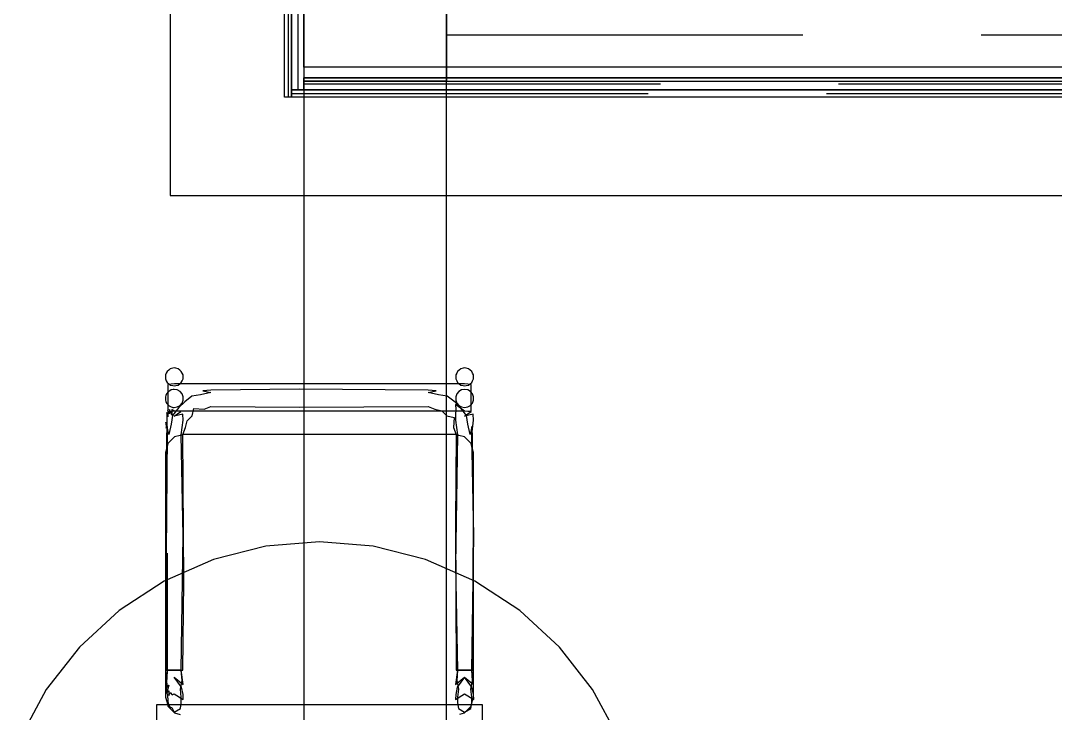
# Model space of a CAD drawing. Extents: x -23.2 to 18.8, y -18.4 to 11.3.
# Drawn here: x 1.267 to 2.718, y -7.015 to -6.044 of the extents above; entities that cross this region are included whole.
import ezdxf

# ---------------------------------------------------------------- set-up
doc = ezdxf.new("R2010")
doc.units = 0
doc.linetypes.add('Dashed', pattern=[0.75, 0.5, -0.25])
for name, color, linetype in [('COVERING', 8, 'Continuous'), ('EJE_MUROS', 8, 'Continuous'), ('FURNISHINGELEMENT', 8, 'Continuous'), ('LOSAS', 3, 'Continuous'), ('MUROS', 7, 'Continuous'), ('VIGAS', 5, 'Continuous')]:
    doc.layers.add(name, color=color, linetype=linetype)

msp = doc.modelspace()

# ---------------------------------------------------------------- linework, layer by layer
at = {"layer": 'COVERING'}
for p, q in [((1.6638, -6.1091), (1.6638, -4.3262)), ((3.7638, -6.1091), (1.6638, -6.1091))]:
    msp.add_line(p, q, dxfattribs=at)
at = {"layer": 'EJE_MUROS', "linetype": 'Dashed'}
for p, q in [((1.6553, -4.2632), (1.6553, -6.1411)), ((1.6418, -4.2732), (1.6418, -6.1511)), ((1.8638, -6.0641), (3.9038, -6.0641)), ((1.6638, -6.1326), (3.7838, -6.1326)), ((1.6468, -6.1461), (3.7668, -6.1461))]:
    msp.add_line(p, q, dxfattribs=at)
at = {"layer": 'FURNISHINGELEMENT'}
for p, q in [((1.471, -6.5382, 4.2419), (1.4698, -6.5407, 4.2421)), ((1.4698, -6.5407, 4.2421), (1.4698, -6.5436, 4.2423)), ((1.4722, -6.5357, 4.2416), (1.471, -6.5382, 4.2419)), ((1.4744, -6.5339, 4.2415), (1.4722, -6.5357, 4.2416)), ((1.4767, -6.5322, 4.2413), (1.4744, -6.5339, 4.2415)), ((1.4801, -6.5314, 4.2413), (1.4767, -6.5322, 4.2413)), ((1.4822, -6.5309, 4.2412), (1.4801, -6.5314, 4.2413)), ((1.4842, -6.5314, 4.2413), (1.4822, -6.5309, 4.2412)), ((1.4877, -6.5322, 4.2413), (1.4842, -6.5314, 4.2413)), ((1.4899, -6.5339, 4.2415), (1.4877, -6.5322, 4.2413)), ((1.4921, -6.5357, 4.2416), (1.4899, -6.5339, 4.2415)), ((1.4933, -6.5382, 4.2419), (1.4921, -6.5357, 4.2416)), ((1.4945, -6.5407, 4.2421), (1.4933, -6.5382, 4.2419)), ((1.4945, -6.5436, 4.2423), (1.4945, -6.5407, 4.2421)), ((1.8782, -6.5382, 4.2419), (1.877, -6.5407, 4.2421)), ((1.877, -6.5407, 4.2421), (1.877, -6.5436, 4.2423)), ((1.8794, -6.5357, 4.2416), (1.8782, -6.5382, 4.2419)), ((1.8817, -6.5339, 4.2415), (1.8794, -6.5357, 4.2416)), ((1.8839, -6.5322, 4.2413), (1.8817, -6.5339, 4.2415)), ((1.8873, -6.5314, 4.2413), (1.8839, -6.5322, 4.2413)), ((1.8894, -6.5309, 4.2412), (1.8873, -6.5314, 4.2413)), ((1.8915, -6.5314, 4.2413), (1.8894, -6.5309, 4.2412)), ((1.8949, -6.5322, 4.2413), (1.8915, -6.5314, 4.2413)), ((1.8971, -6.5339, 4.2415), (1.8949, -6.5322, 4.2413)), ((1.8993, -6.5357, 4.2416), (1.8971, -6.5339, 4.2415)), ((1.9005, -6.5382, 4.2419), (1.8993, -6.5357, 4.2416)), ((1.9018, -6.5407, 4.2421), (1.9005, -6.5382, 4.2419)), ((1.9018, -6.5436, 4.2423), (1.9018, -6.5407, 4.2421)), ((1.4698, -6.5436, 4.2423), (1.4698, -6.5464, 4.2426)), ((1.4698, -6.5464, 4.2426), (1.471, -6.5489, 4.2428)), ((1.471, -6.5489, 4.2428), (1.4722, -6.5514, 4.243)), ((1.4722, -6.5514, 4.243), (1.4744, -6.5532, 4.2432)), ((1.478, -6.5537, 4.2351), (1.4734, -6.5541, 4.2305)), ((1.4734, -6.5541, 4.2305), (1.4734, -6.5921, 4.2338)), ((1.4744, -6.5532, 4.2432), (1.4767, -6.555, 4.2433)), ((1.4767, -6.555, 4.2433), (1.4801, -6.5557, 4.2434)), ((1.4827, -6.5533, 4.2398), (1.478, -6.5537, 4.2351)), ((1.4801, -6.5557, 4.2434), (1.4822, -6.5562, 4.2434)), ((1.4822, -6.5562, 4.2434), (1.4842, -6.5557, 4.2434)), ((1.489, -6.5531, 4.2415), (1.4827, -6.5533, 4.2398)), ((1.4842, -6.5557, 4.2434), (1.4877, -6.555, 4.2433)), ((1.4877, -6.555, 4.2433), (1.4899, -6.5532, 4.2432)), ((1.4954, -6.553, 4.2431), (1.489, -6.5531, 4.2415)), ((1.4899, -6.5532, 4.2432), (1.4921, -6.5514, 4.243)), ((1.4921, -6.5514, 4.243), (1.4933, -6.5489, 4.2428)), ((1.4933, -6.5489, 4.2428), (1.4945, -6.5464, 4.2426)), ((1.4945, -6.5464, 4.2426), (1.4945, -6.5436, 4.2423)), ((1.8764, -6.553, 4.2431), (1.4954, -6.553, 4.2431)), ((1.8827, -6.5531, 4.2415), (1.8764, -6.553, 4.2431)), ((1.877, -6.5436, 4.2423), (1.877, -6.5464, 4.2426)), ((1.877, -6.5464, 4.2426), (1.8782, -6.5489, 4.2428)), ((1.8782, -6.5489, 4.2428), (1.8794, -6.5514, 4.243)), ((1.8794, -6.5514, 4.243), (1.8817, -6.5532, 4.2432)), ((1.8817, -6.5532, 4.2432), (1.8839, -6.555, 4.2433)), ((1.8891, -6.5533, 4.2398), (1.8827, -6.5531, 4.2415)), ((1.8839, -6.555, 4.2433), (1.8873, -6.5557, 4.2434)), ((1.8873, -6.5557, 4.2434), (1.8894, -6.5562, 4.2434)), ((1.8937, -6.5537, 4.2351), (1.8891, -6.5533, 4.2398)), ((1.8894, -6.5562, 4.2434), (1.8915, -6.5557, 4.2434)), ((1.8915, -6.5557, 4.2434), (1.8949, -6.555, 4.2433)), ((1.8984, -6.5541, 4.2305), (1.8937, -6.5537, 4.2351)), ((1.8949, -6.555, 4.2433), (1.8971, -6.5532, 4.2432)), ((1.8971, -6.5532, 4.2432), (1.8993, -6.5514, 4.243)), ((1.8984, -6.5921, 4.2338), (1.8984, -6.5541, 4.2305)), ((1.8993, -6.5514, 4.243), (1.9005, -6.5489, 4.2428)), ((1.9005, -6.5489, 4.2428), (1.9018, -6.5464, 4.2426)), ((1.9018, -6.5464, 4.2426), (1.9018, -6.5436, 4.2423)), ((1.4704, -6.5695, 3.897), (1.4697, -6.5716, 3.8971)), ((1.4697, -6.5716, 3.8971), (1.4697, -6.576, 3.8973)), ((1.4712, -6.5674, 3.8969), (1.4704, -6.5695, 3.897)), ((1.474, -6.564, 3.8968), (1.4712, -6.5674, 3.8969)), ((1.4759, -6.5629, 3.8967), (1.474, -6.564, 3.8968)), ((1.4778, -6.5618, 3.8967), (1.4759, -6.5629, 3.8967)), ((1.4806, -6.5613, 3.8967), (1.4778, -6.5618, 3.8967)), ((1.4822, -6.5611, 3.8966), (1.4806, -6.5613, 3.8967)), ((1.4865, -6.5618, 3.8967), (1.4822, -6.5611, 3.8966)), ((1.4903, -6.564, 3.8968), (1.4865, -6.5618, 3.8967)), ((1.4932, -6.5674, 3.8969), (1.4903, -6.564, 3.8968)), ((1.4947, -6.5716, 3.8971), (1.4932, -6.5674, 3.8969)), ((1.4947, -6.576, 3.8973), (1.4947, -6.5716, 3.8971)), ((1.5068, -6.5703, 3.4613), (1.4968, -6.5783, 3.4626)), ((1.5191, -6.5688, 3.4637), (1.5068, -6.5703, 3.4613)), ((1.5335, -6.5654, 3.4626), (1.5191, -6.5688, 3.4637)), ((1.5335, -6.5619, 3.4582), (1.5225, -6.5629, 3.4527)), ((1.5225, -6.5629, 3.4527), (1.5335, -6.5654, 3.4626)), ((1.6579, -6.5607, 3.4527), (1.5335, -6.5619, 3.4582)), ((1.8383, -6.5619, 3.4582), (1.6579, -6.5607, 3.4527)), ((1.8493, -6.5629, 3.4527), (1.8383, -6.5619, 3.4582)), ((1.8383, -6.5654, 3.4626), (1.8493, -6.5629, 3.4527)), ((1.8527, -6.5688, 3.4637), (1.8383, -6.5654, 3.4626)), ((1.865, -6.5703, 3.4613), (1.8527, -6.5688, 3.4637)), ((1.876, -6.5791, 3.4626), (1.865, -6.5703, 3.4613)), ((1.8784, -6.5674, 3.8969), (1.8769, -6.5716, 3.8971)), ((1.8769, -6.5716, 3.8971), (1.8769, -6.576, 3.8973)), ((1.8812, -6.564, 3.8968), (1.8784, -6.5674, 3.8969)), ((1.885, -6.5618, 3.8967), (1.8812, -6.564, 3.8968)), ((1.8894, -6.5611, 3.8966), (1.885, -6.5618, 3.8967)), ((1.8937, -6.5618, 3.8967), (1.8894, -6.5611, 3.8966)), ((1.8975, -6.564, 3.8968), (1.8937, -6.5618, 3.8967)), ((1.9004, -6.5674, 3.8969), (1.8975, -6.564, 3.8968)), ((1.9019, -6.5716, 3.8971), (1.9004, -6.5674, 3.8969)), ((1.9019, -6.576, 3.8973), (1.9019, -6.5716, 3.8971)), ((1.4697, -6.576, 3.8973), (1.4704, -6.578, 3.8974)), ((1.4704, -6.578, 3.8974), (1.4712, -6.5801, 3.8975)), ((1.4712, -6.5801, 3.8975), (1.4726, -6.5818, 3.8976)), ((1.4726, -6.5818, 3.8976), (1.474, -6.5835, 3.8976)), ((1.474, -6.5835, 3.8976), (1.4759, -6.5846, 3.8977)), ((1.4759, -6.5846, 3.8977), (1.4778, -6.5857, 3.8977)), ((1.4778, -6.5857, 3.8977), (1.4806, -6.5862, 3.8977)), ((1.4806, -6.5862, 3.8977), (1.4822, -6.5865, 3.8978)), ((1.4822, -6.5865, 3.8978), (1.4865, -6.5857, 3.8977)), ((1.4865, -6.5857, 3.8977), (1.4903, -6.5835, 3.8976)), ((1.4968, -6.5783, 3.4626), (1.4884, -6.5865, 3.4626)), ((1.4903, -6.5835, 3.8976), (1.4932, -6.5801, 3.8975)), ((1.4932, -6.5801, 3.8975), (1.4947, -6.576, 3.8973)), ((1.524, -6.5886, 3.4527), (1.5335, -6.5848, 3.4582)), ((1.5335, -6.5848, 3.4582), (1.6579, -6.5861, 3.4527)), ((1.6579, -6.5861, 3.4527), (1.8383, -6.5848, 3.4582)), ((1.8383, -6.5848, 3.4582), (1.8478, -6.5886, 3.4527)), ((1.8842, -6.5874, 3.4626), (1.876, -6.5791, 3.4626)), ((1.8894, -6.5914, 3.8785), (1.8767, -6.5821, 3.8696)), ((1.8767, -6.5821, 3.8696), (1.8768, -6.5892, 3.863)), ((1.8769, -6.576, 3.8973), (1.8784, -6.5801, 3.8975)), ((1.8784, -6.5801, 3.8975), (1.8812, -6.5835, 3.8976)), ((1.8812, -6.5835, 3.8976), (1.885, -6.5857, 3.8977)), ((1.885, -6.5857, 3.8977), (1.8894, -6.5865, 3.8978)), ((1.8894, -6.5865, 3.8978), (1.8937, -6.5857, 3.8977)), ((1.8937, -6.5857, 3.8977), (1.8975, -6.5835, 3.8976)), ((1.8975, -6.5835, 3.8976), (1.9004, -6.5801, 3.8975)), ((1.9004, -6.5801, 3.8975), (1.9019, -6.576, 3.8973)), ((1.4718, -6.5934, 3.867), (1.4716, -6.6019, 3.8598)), ((1.4733, -6.5996, 3.8639), (1.4718, -6.5934, 3.867)), ((1.4751, -6.5953, 3.8696), (1.4733, -6.5902, 3.8734)), ((1.4733, -6.5902, 3.8734), (1.4733, -6.5996, 3.8639)), ((1.4734, -6.5921, 4.2338), (1.478, -6.5916, 4.2384)), ((1.4753, -6.589, 3.8785), (1.4751, -6.5953, 3.8696)), ((1.4787, -6.5971, 3.8701), (1.4753, -6.589, 3.8785)), ((1.478, -6.5916, 4.2384), (1.4827, -6.5912, 4.2431)), ((1.4796, -6.5975, 3.4613), (1.4781, -6.6098, 3.4637)), ((1.4822, -6.5914, 3.8785), (1.4787, -6.5891, 3.882)), ((1.4787, -6.5891, 3.882), (1.4787, -6.5971, 3.8701)), ((1.4884, -6.5865, 3.4626), (1.4796, -6.5975, 3.4613)), ((1.4914, -6.592, 3.8705), (1.4822, -6.5914, 3.8785)), ((1.4822, -6.5984, 3.8714), (1.4914, -6.592, 3.8705)), ((1.4943, -6.5958, 3.8598), (1.4822, -6.5984, 3.8714)), ((1.4827, -6.5912, 4.2431), (1.4905, -6.5911, 4.2452)), ((1.4905, -6.5911, 4.2452), (1.4954, -6.5909, 4.2465)), ((1.4948, -6.6041, 3.8519), (1.4943, -6.5958, 3.8598)), ((1.4954, -6.5909, 4.2465), (1.8764, -6.5909, 4.2465)), ((1.5005, -6.6051, 3.4527), (1.5075, -6.5981, 3.4527)), ((1.5075, -6.5981, 3.4527), (1.5098, -6.5879, 3.4629)), ((1.5098, -6.5879, 3.4629), (1.524, -6.5886, 3.4527)), ((1.8478, -6.5886, 3.4527), (1.8573, -6.5912, 3.4527)), ((1.8573, -6.5912, 3.4527), (1.8643, -6.5981, 3.4527)), ((1.8643, -6.5981, 3.4527), (1.8746, -6.6005, 3.4629)), ((1.8746, -6.6005, 3.4629), (1.8738, -6.6146, 3.4527)), ((1.8764, -6.5909, 4.2465), (1.8813, -6.5911, 4.2452)), ((1.8768, -6.5892, 3.863), (1.8767, -6.596, 3.8566)), ((1.8767, -6.596, 3.8566), (1.8767, -6.6041, 3.8519)), ((1.8813, -6.5911, 4.2452), (1.8891, -6.5912, 4.2431)), ((1.8922, -6.5975, 3.4613), (1.8842, -6.5874, 3.4626)), ((1.8891, -6.5912, 4.2431), (1.8937, -6.5916, 4.2384)), ((1.8986, -6.592, 3.8705), (1.8894, -6.5914, 3.8785)), ((1.8894, -6.5984, 3.8714), (1.8986, -6.592, 3.8705)), ((1.9015, -6.5958, 3.8598), (1.8894, -6.5984, 3.8714)), ((1.8937, -6.6098, 3.4637), (1.8922, -6.5975, 3.4613)), ((1.8937, -6.5916, 4.2384), (1.8984, -6.5921, 4.2338)), ((1.902, -6.6041, 3.8519), (1.9015, -6.5958, 3.8598)), ((1.4719, -6.6128, 3.8555), (1.4705, -6.6068, 3.855)), ((1.4705, -6.6068, 3.855), (1.4708, -6.6156, 3.853)), ((1.4708, -6.6156, 3.853), (1.4719, -6.6128, 3.8555)), ((1.4722, -6.6132, 3.4527), (1.4713, -6.6242, 3.4582)), ((1.4716, -6.6019, 3.8598), (1.4719, -6.6128, 3.8555)), ((1.4719, -6.6128, 3.8555), (1.4722, -6.6246, 3.8543)), ((1.4748, -6.6242, 3.4626), (1.4722, -6.6132, 3.4527)), ((1.4781, -6.6098, 3.4637), (1.4748, -6.6242, 3.4626)), ((1.4921, -6.6246, 3.8543), (1.4948, -6.6041, 3.8519)), ((1.4941, -6.6242, 3.4582), (1.4979, -6.6146, 3.4527)), ((1.4979, -6.6146, 3.4527), (1.5005, -6.6051, 3.4527)), ((1.8738, -6.6146, 3.4527), (1.8777, -6.6242, 3.4582)), ((1.8767, -6.6041, 3.8519), (1.8794, -6.6246, 3.8543)), ((1.897, -6.6242, 3.4626), (1.8937, -6.6098, 3.4637)), ((1.8996, -6.6132, 3.4527), (1.897, -6.6242, 3.4626)), ((1.8993, -6.6246, 3.8543), (1.902, -6.6041, 3.8519)), ((1.9005, -6.6242, 3.4582), (1.8996, -6.6132, 3.4527)), ((1.4713, -6.6242, 3.4582), (1.47, -6.8303, 3.4527)), ((1.4722, -6.6246, 3.8543), (1.4707, -6.7897, 3.8519)), ((1.4827, -6.6276, 3.8972), (1.478, -6.6322, 3.8972)), ((1.4905, -6.6255, 3.8972), (1.4827, -6.6276, 3.8972)), ((1.4954, -6.6242, 3.8972), (1.4905, -6.6255, 3.8972)), ((1.4949, -6.7661, 3.8464), (1.4921, -6.6246, 3.8543)), ((1.4954, -6.8303, 3.4527), (1.4941, -6.6242, 3.4582)), ((1.8764, -6.6242, 3.8972), (1.4954, -6.6242, 3.8972)), ((1.8813, -6.6255, 3.8972), (1.8764, -6.6242, 3.8972)), ((1.8777, -6.6242, 3.4582), (1.8764, -6.7486, 3.4527)), ((1.8794, -6.6246, 3.8543), (1.8767, -6.8068, 3.8457)), ((1.8891, -6.6276, 3.8972), (1.8813, -6.6255, 3.8972)), ((1.8937, -6.6322, 3.8972), (1.8891, -6.6276, 3.8972)), ((1.9021, -6.7661, 3.8464), (1.8993, -6.6246, 3.8543)), ((1.9018, -6.7486, 3.4527), (1.9005, -6.6242, 3.4582)), ((1.4734, -6.6369, 3.8972), (1.4713, -6.6447, 3.8972)), ((1.478, -6.6322, 3.8972), (1.4734, -6.6369, 3.8972)), ((1.8984, -6.6369, 3.8972), (1.8937, -6.6322, 3.8972)), ((1.9001, -6.6432, 3.8972), (1.8984, -6.6369, 3.8972)), ((1.9018, -6.6496, 3.8972), (1.9001, -6.6432, 3.8972)), ((1.4713, -6.6447, 3.8972), (1.47, -6.6496, 3.8972)), ((1.47, -6.6496, 3.8972), (1.47, -6.9925, 3.8972)), ((1.9018, -6.9925, 3.8972), (1.9018, -6.6496, 3.8972)), ((1.8764, -6.7486, 3.4527), (1.8777, -6.9548, 3.4582)), ((1.9005, -6.9548, 3.4582), (1.9018, -6.7486, 3.4527)), ((1.4921, -6.9548, 3.8543), (1.4949, -6.7661, 3.8464)), ((1.6858, -6.7746, 4.202), (1.6105, -6.7808, 4.202)), ((1.7611, -6.7808, 4.202), (1.6858, -6.7746, 4.202)), ((1.8993, -6.9548, 3.8543), (1.9021, -6.7661, 3.8464)), ((1.6105, -6.7808, 4.202), (1.5373, -6.7994, 4.202)), ((1.8344, -6.7994, 4.202), (1.7611, -6.7808, 4.202)), ((1.5373, -6.7994, 4.202), (1.4681, -6.8297, 4.202)), ((1.4707, -6.7897, 3.8519), (1.471, -6.9548, 3.8518)), ((1.471, -6.9548, 3.8518), (1.4722, -6.7904, 3.8543)), ((1.4722, -6.7904, 3.8543), (1.4722, -6.9548, 3.8543)), ((1.9036, -6.8297, 4.202), (1.8344, -6.7994, 4.202)), ((1.8767, -6.8068, 3.8457), (1.8794, -6.9548, 3.8543)), ((1.4681, -6.8297, 4.202), (1.4048, -6.871, 4.202)), ((1.47, -6.8303, 3.4527), (1.4713, -6.9548, 3.4582)), ((1.4941, -6.9548, 3.4582), (1.4954, -6.8303, 3.4527)), ((1.9668, -6.871, 4.202), (1.9036, -6.8297, 4.202)), ((1.4048, -6.871, 4.202), (1.3492, -6.9222, 4.202)), ((2.0224, -6.9222, 4.202), (1.9668, -6.871, 4.202)), ((1.3492, -6.9222, 4.202), (1.3028, -6.9819, 4.202)), ((2.0688, -6.9819, 4.202), (2.0224, -6.9222, 4.202)), ((1.4722, -6.9548, 3.4606), (1.4712, -6.9661, 3.4606)), ((1.4713, -6.9548, 3.4582), (1.4748, -6.9548, 3.4626)), ((1.4722, -6.9548, 3.8543), (1.4716, -6.9652, 3.8525)), ((1.4744, -6.9548, 3.4624), (1.4722, -6.9548, 3.4606)), ((1.4767, -6.9548, 3.4641), (1.4744, -6.9548, 3.4624)), ((1.4748, -6.9548, 3.4626), (1.4799, -6.9548, 3.4651)), ((1.4794, -6.9548, 3.4648), (1.4767, -6.9548, 3.4641)), ((1.4822, -6.9548, 3.4654), (1.4794, -6.9548, 3.4648)), ((1.4799, -6.9548, 3.4651), (1.4855, -6.9548, 3.4651)), ((1.4877, -6.9548, 3.4641), (1.4822, -6.9548, 3.4654)), ((1.4855, -6.9548, 3.4651), (1.4906, -6.9548, 3.4626)), ((1.4921, -6.9548, 3.4606), (1.4877, -6.9548, 3.4641)), ((1.4906, -6.9548, 3.4626), (1.4941, -6.9548, 3.4582)), ((1.4948, -6.9749, 3.4583), (1.4921, -6.9548, 3.4606)), ((1.4931, -6.9691, 3.851), (1.4921, -6.9548, 3.8543)), ((1.8794, -6.9548, 3.4606), (1.8767, -6.9749, 3.4583)), ((1.8777, -6.9548, 3.4582), (1.8812, -6.9548, 3.4626)), ((1.8794, -6.9548, 3.8543), (1.8784, -6.9691, 3.851)), ((1.8839, -6.9548, 3.4641), (1.8794, -6.9548, 3.4606)), ((1.8812, -6.9548, 3.4626), (1.8863, -6.9548, 3.4651)), ((1.8894, -6.9548, 3.4654), (1.8839, -6.9548, 3.4641)), ((1.8863, -6.9548, 3.4651), (1.8919, -6.9548, 3.4651)), ((1.8949, -6.9548, 3.4641), (1.8894, -6.9548, 3.4654)), ((1.8919, -6.9548, 3.4651), (1.897, -6.9548, 3.4626)), ((1.8993, -6.9548, 3.4606), (1.8949, -6.9548, 3.4641)), ((1.897, -6.9548, 3.4626), (1.9005, -6.9548, 3.4582)), ((1.902, -6.9749, 3.4583), (1.8993, -6.9548, 3.4606)), ((1.9003, -6.9691, 3.851), (1.8993, -6.9548, 3.8543)), ((1.4716, -6.9652, 3.8525), (1.471, -6.9752, 3.8487)), ((1.471, -6.9752, 3.8487), (1.4712, -6.9858, 3.8438)), ((1.4712, -6.9661, 3.4606), (1.4716, -6.979, 3.467)), ((1.4716, -6.979, 3.467), (1.4744, -6.9757, 3.4686)), ((1.4744, -6.9757, 3.4686), (1.4717, -6.9862, 3.4734)), ((1.4822, -6.9643, 3.4679), (1.4948, -6.9749, 3.4583)), ((1.4924, -6.9784, 3.4672), (1.4822, -6.9643, 3.4679)), ((1.4908, -6.9814, 3.8495), (1.4931, -6.9691, 3.851)), ((1.8767, -6.9749, 3.4583), (1.8894, -6.9643, 3.4679)), ((1.8784, -6.9691, 3.851), (1.8807, -6.9814, 3.8495)), ((1.8894, -6.9643, 3.4679), (1.8791, -6.9784, 3.4672)), ((1.8894, -6.9643, 3.4679), (1.902, -6.9749, 3.4583)), ((1.8996, -6.9784, 3.4672), (1.8894, -6.9643, 3.4679)), ((1.898, -6.9814, 3.8495), (1.9003, -6.9691, 3.851)), ((1.3028, -6.9819, 4.202), (1.2669, -7.0483, 4.202)), ((1.4712, -6.9858, 3.8438), (1.4729, -6.9889, 3.8444)), ((1.4717, -6.9862, 3.4734), (1.4745, -6.9835, 3.4747)), ((1.4729, -6.9889, 3.8444), (1.4732, -6.9984, 3.8365)), ((1.4745, -6.9835, 3.4747), (1.4745, -6.99, 3.4832)), ((1.4745, -6.99, 3.4832), (1.4764, -6.9859, 3.4792)), ((1.4764, -6.9859, 3.4792), (1.4793, -6.9894, 3.4869)), ((1.4793, -6.9894, 3.4869), (1.4822, -6.9877, 3.4844)), ((1.4822, -6.9877, 3.4844), (1.4948, -6.9959, 3.475)), ((1.492, -6.9925, 3.8407), (1.4908, -6.9814, 3.8495)), ((1.4946, -6.9888, 3.4695), (1.4924, -6.9784, 3.4672)), ((1.4948, -6.9959, 3.475), (1.4946, -6.9888, 3.4695)), ((1.8767, -6.9959, 3.475), (1.8894, -6.9877, 3.4844)), ((1.877, -6.9888, 3.4695), (1.8767, -6.9959, 3.475)), ((1.8791, -6.9784, 3.4672), (1.877, -6.9888, 3.4695)), ((1.8807, -6.9814, 3.8495), (1.8795, -6.9925, 3.8407)), ((1.8894, -6.9877, 3.4844), (1.9021, -6.9959, 3.475)), ((1.8993, -6.9925, 3.8407), (1.898, -6.9814, 3.8495)), ((1.9018, -6.9888, 3.4695), (1.8996, -6.9784, 3.4672)), ((1.9021, -6.9959, 3.475), (1.9018, -6.9888, 3.4695)), ((2.1048, -7.0483, 4.202), (2.0688, -6.9819, 4.202)), ((1.9146, -7.0033, 4.1639), (1.4571, -7.0033, 4.1639)), ((1.4571, -7.0033, 4.1639), (1.4571, -7.4608, 4.1639)), ((1.47, -6.9925, 3.8972), (1.4717, -6.9988, 3.8972)), ((1.4717, -6.9988, 3.8972), (1.4734, -7.0052, 3.8972)), ((1.4732, -6.9984, 3.8365), (1.4745, -7.0042, 3.8312)), ((1.4734, -7.0052, 3.8972), (1.478, -7.0098, 3.8972)), ((1.4745, -7.0042, 3.8312), (1.4764, -7.0072, 3.8289)), ((1.4908, -7.0086, 3.8223), (1.492, -7.0007, 3.8323)), ((1.492, -7.0007, 3.8323), (1.492, -6.9925, 3.8407)), ((1.8795, -6.9925, 3.8407), (1.8795, -7.0007, 3.8323)), ((1.8795, -7.0007, 3.8323), (1.8807, -7.0086, 3.8223)), ((1.8937, -7.0098, 3.8972), (1.8984, -7.0052, 3.8972)), ((1.898, -7.0086, 3.8223), (1.8993, -7.0007, 3.8323)), ((1.8984, -7.0052, 3.8972), (1.9005, -6.9974, 3.8972)), ((1.8993, -7.0007, 3.8323), (1.8993, -6.9925, 3.8407)), ((1.9005, -6.9974, 3.8972), (1.9018, -6.9925, 3.8972)), ((1.9146, -7.4608, 4.1639), (1.9146, -7.0033, 4.1639)), ((1.4764, -7.0072, 3.8289), (1.4787, -7.0072, 3.8306)), ((1.478, -7.0098, 3.8972), (1.4827, -7.0145, 3.8972)), ((1.4787, -7.0072, 3.8306), (1.4822, -7.0134, 3.8199)), ((1.4822, -7.0134, 3.8199), (1.4908, -7.0086, 3.8223)), ((1.4827, -7.0145, 3.8972), (1.4905, -7.0166, 3.8972)), ((1.8807, -7.0086, 3.8223), (1.8894, -7.0134, 3.8199)), ((1.8827, -7.0162, 3.8972), (1.8891, -7.0145, 3.8972)), ((1.8891, -7.0145, 3.8972), (1.8937, -7.0098, 3.8972)), ((1.8894, -7.0134, 3.8199), (1.898, -7.0086, 3.8223))]:
    msp.add_line(p, q, dxfattribs=at)
at = {"layer": 'LOSAS'}
for p, q in [((1.4763, -4.2765), (1.4763, -6.2891)), ((1.4763, -6.2891), (3.7638, -6.2891))]:
    msp.add_line(p, q, dxfattribs=at)
at = {"layer": 'MUROS'}
for p, q in [((1.6468, -6.1411), (1.6468, -4.2632)), ((1.6638, -4.2632), (1.6638, -6.1411)), ((1.6368, -6.1511), (1.6368, -4.2732)), ((1.6468, -4.2732), (1.6468, -6.1511)), ((1.8638, -6.1241), (1.8638, -6.0041)), ((1.6638, -6.1241), (3.7838, -6.1241)), ((1.6638, -6.1411), (1.6638, -6.1241)), ((3.9038, -6.1241), (1.8638, -6.1241)), ((1.6638, -6.1411), (1.6468, -6.1411)), ((1.6468, -6.1411), (3.7668, -6.1411)), ((1.6468, -6.1511), (1.6468, -6.1411)), ((3.7838, -6.1411), (1.6638, -6.1411)), ((1.6468, -6.1511), (1.6368, -6.1511)), ((3.7668, -6.1511), (1.6468, -6.1511))]:
    msp.add_line(p, q, dxfattribs=at)
at = {"layer": 'VIGAS'}
for p, q in [((1.8638, -5.9291), (1.8638, -6.1291)), ((1.8638, -6.1241), (1.6638, -6.1241)), ((1.6638, -6.1241), (1.6638, -6.1291)), ((1.6638, -6.1291), (1.8638, -6.1291)), ((1.6638, -6.1291), (1.6638, -8.3091)), ((1.8638, -6.1291), (1.6638, -6.1291)), ((1.8638, -6.1291), (1.8638, -6.1241)), ((1.8638, -6.1291), (3.9138, -6.1291)), ((1.8638, -8.3091), (1.8638, -6.1291))]:
    msp.add_line(p, q, dxfattribs=at)

doc.saveas('drawing.dxf')
